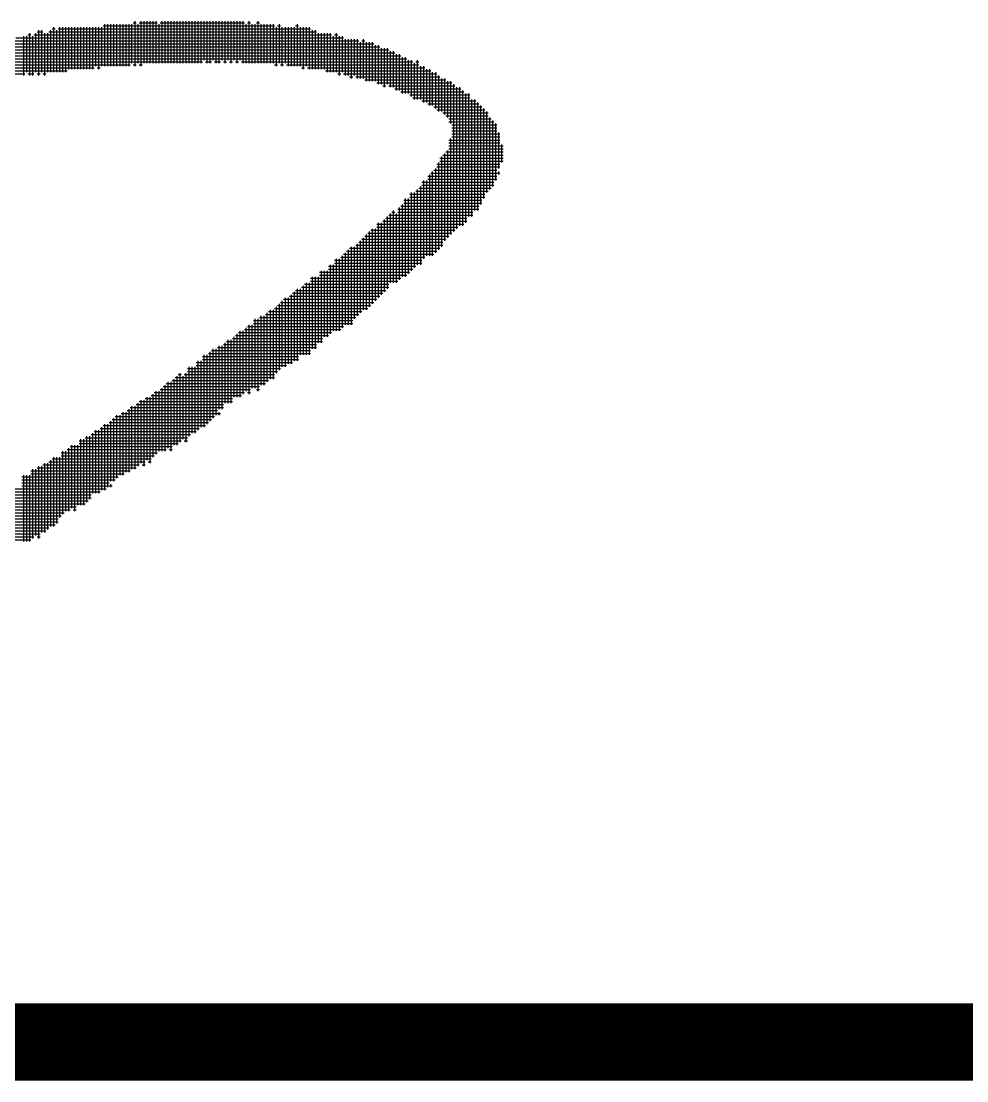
# Model space of a CAD drawing. Header units: feet. Extents: x 0 to 510288, y 0 to 371336.
# Drawn here: x 376870 to 378093, y 87286 to 88656 of the extents above; entities that cross this region are included whole.
import ezdxf
from ezdxf.enums import TextEntityAlignment as Align

# ---------------------------------------------------------------- set-up
doc = ezdxf.new("R2010")
doc.units = ezdxf.units.FT
doc.header["$LTSCALE"] = 100
doc.header["$MEASUREMENT"] = 0
for name, color, linetype in [('CX-BORD-LIN1', 4, 'CONTINUOUS'), ('CX-BORD-LIN2', 3, 'CONTINUOUS'), ('CX-BORD-TEX2', 7, 'CONTINUOUS'), ('CX-BORD-TEX3', 6, 'CONTINUOUS'), ('CX-MISC', 2, 'CONTINUOUS')]:
    doc.layers.add(name, color=color, linetype=linetype)
doc.styles.add('TB_TEXT', font='')
doc.styles.add('TB_WBTXT', font='')
doc.styles.add('TB_WMTXT', font='')
doc.styles.get('TB_TEXT').set_extended_font_data('Dotum')
doc.styles.get('TB_WBTXT').set_extended_font_data('Dotum')
doc.styles.get('TB_WMTXT').set_extended_font_data('Dotum')

# ---------------------------------------------------------------- blocks, each defined once
blk = doc.blocks.new('CXBLKA1-KHCA')
at = {"layer": 'CX-BORD-LIN1', "const_width": 0.2}
blk.add_lwpolyline([(558, 6), (270, 6)], dxfattribs=at)
at = {"layer": 'CX-BORD-LIN1', "style": 'TB_TEXT'}
for tag, p in [('TR_RCON5', (342.3033, 33)), ('TR_RCON4', (342.3033, 27)), ('TR_RCON3', (342.3033, 21)), ('TR_RCON2', (342.3033, 15)), ('TR_RCON1', (342.3033, 9))]:
    blk.add_attdef(tag, text='', height=3.5, dxfattribs=at).set_placement(p, align=Align.MIDDLE_LEFT)
for tag, height, p in [('TR_DGN5', 3.5, (451.1185, 33)), ('TR_CHK5', 3.5, (491.1185, 33)), ('TR_RDAT5', 3.5, (317.5, 33)), ('TR_APP5', 3.5, (531.1185, 33)), ('TR_RNUM5', 3, (285.1051, 32.6366)), ('TR_DGN4', 3.5, (451.1185, 27)), ('TR_CHK4', 3.5, (491.1185, 27)), ('TR_RDAT4', 3.5, (317.5, 27)), ('TR_APP4', 3.5, (531.1185, 27)), ('TR_RNUM4', 3, (285.1051, 26.6366)), ('TR_RDAT3', 3.5, (317.5, 21)), ('TR_DGN3', 3.5, (451.1185, 21)), ('TR_CHK3', 3.5, (491.1185, 21)), ('TR_APP3', 3.5, (531.1185, 21)), ('TR_RNUM3', 3, (285.1051, 20.6366)), ('TR_RDAT2', 3.5, (317.5, 15)), ('TR_DGN2', 3.5, (451.1185, 15)), ('TR_CHK2', 3.5, (491.1185, 15)), ('TR_APP2', 3.5, (531.1185, 15)), ('TR_RNUM2', 3, (285.1051, 14.6366)), ('TR_DGN1', 3.5, (451.1185, 9)), ('TR_CHK1', 3.5, (491.1185, 9)), ('TR_RDAT1', 3.5, (317.5, 9)), ('TR_APP1', 3.5, (531.1185, 9)), ('TR_RNUM1', 3, (285.1051, 8.6366))]:
    blk.add_attdef(tag, text='', height=height, dxfattribs=at).set_placement(p, align=Align.MIDDLE_CENTER)
at = {"layer": 'CX-BORD-LIN2', "style": 'TB_TEXT'}
blk.add_attdef('TD_VERSION', text='', height=3, rotation=90, dxfattribs=at).set_placement((800.5, 48.0149), align=Align.MIDDLE_CENTER)
at = {"layer": 'CX-BORD-TEX2', "style": 'TB_WMTXT'}
for tag, height, p in [('TB_CNAME', 5, (15.3448, 531.8324)), ('TB_CSCOP', 4, (16.6346, 523.8324))]:
    blk.add_attdef(tag, text='', height=height, dxfattribs=at).set_placement(p, align=Align.BOTTOM_LEFT)
at = {"layer": 'CX-BORD-TEX2', "style": 'TB_WBTXT'}
for tag, height, p in [('TB_MTITIL', 10, (398, 533.3264)), ('TB_STITL', 7, (398, 518.3264))]:
    blk.add_attdef(tag, text='', height=height, dxfattribs=at).set_placement(p, align=Align.MIDDLE_CENTER)
at = {"layer": 'CX-BORD-TEX3', "style": 'TB_TEXT'}
for tag, height, p in [('TD_LNDST', 4.5, (215, 31.5)), ('TD_DSECT', 4.5, (605.5, 31.5)), ('TD_DDIST', 4.5, (654.5, 31.5)), ('TD_DNAME_TOP', 4.5, (755, 27.957)), ('TD_CSECT', 4.5, (605.5, 22.5)), ('TD_CDIST', 4.5, (654.5, 22.5)), ('TD_DNAME_MAIN', 4.5, (755, 21.4731)), ('TD_DNAME_BOT', 3, (755, 15.2489)), ('TD_HSCAL', 4.5, (620.8841, 13.7484)), ('TD_VSCAL', 4.5, (656.8615, 13.7484)), ('TD_CCOMP', 4.5, (215, 13.5927)), ('TD_CSTEP', 4.5, (250.744, 5.125)), ('TD_FIELD', 4.5, (180, 5.125)), ('TD_DWGNO', 4.5, (755, 5.0017)), ('TD_DWGCODE', 4.5, (637, 4.7908))]:
    blk.add_attdef(tag, text='', height=height, dxfattribs=at).set_placement(p, align=Align.MIDDLE_CENTER)
for tag, height, width, p in [('TD_DCOMP', 4.5, 0.95, (215, 22.5875)), ('TD_CNAME', 5, 0.78, (65, 7.5956))]:
    blk.add_attdef(tag, text='', height=height, dxfattribs=dict(at, width=width)).set_placement(p, align=Align.MIDDLE_CENTER)

msp = doc.modelspace()

# ---------------------------------------------------------------- linework, layer by layer
at = {"layer": 'CX-MISC'}
for p, q in [((376909.6, 88646.2), (376913.5, 88646.2)), ((376911.6, 88648.1), (376911.6, 88589.8)), ((376917.4, 88646.2), (377244, 88646.2)), ((376919.3, 88648.1), (376919.3, 88589.8)), ((376923.2, 88648.1), (376923.2, 88589.8)), ((376927.1, 88648.1), (376927.1, 88589.8)), ((376931, 88648.1), (376931, 88593.7)), ((376934.9, 88648.1), (376934.9, 88593.7)), ((376938.8, 88648.1), (376938.8, 88593.7)), ((376942.7, 88648.1), (376942.7, 88593.7)), ((376946.5, 88648.1), (376946.5, 88593.7)), ((376950.4, 88648.1), (376950.4, 88593.7)), ((376954.3, 88648.1), (376954.3, 88593.7)), ((376958.2, 88648.1), (376958.2, 88593.7)), ((376962.1, 88648.1), (376962.1, 88593.7)), ((376966, 88648.1), (376966, 88597.6)), ((376969.9, 88648.1), (376969.9, 88593.7)), ((376973.8, 88648.1), (376973.8, 88597.6)), ((376975.7, 88650.1), (377197.3, 88650.1)), ((376977.6, 88652), (376977.6, 88597.6)), ((376981.5, 88652), (376981.5, 88597.6)), ((376985.4, 88652), (376985.4, 88597.6)), ((376989.3, 88652), (376989.3, 88597.6)), ((376993.2, 88652), (376993.2, 88597.6)), ((376997.1, 88652), (376997.1, 88597.6)), ((377001, 88652), (377001, 88597.6)), ((377004.9, 88652), (377004.9, 88597.6)), ((377008.8, 88652), (377008.8, 88597.6)), ((377012.6, 88652), (377012.6, 88601.5)), ((377014.6, 88654), (377018.5, 88654)), ((377016.5, 88655.9), (377016.5, 88597.6)), ((377020.4, 88652), (377020.4, 88601.5)), ((377022.4, 88654), (377045.7, 88654)), ((377024.3, 88655.9), (377024.3, 88597.6)), ((377028.2, 88655.9), (377028.2, 88601.5)), ((377032.1, 88655.9), (377032.1, 88601.5)), ((377036, 88655.9), (377036, 88601.5)), ((377039.9, 88655.9), (377039.9, 88601.5)), ((377043.7, 88655.9), (377043.7, 88601.5)), ((377047.6, 88652), (377047.6, 88601.5)), ((377049.6, 88654), (377158.4, 88654)), ((377051.5, 88655.9), (377051.5, 88601.5)), ((377055.4, 88655.9), (377055.4, 88601.5)), ((377059.3, 88655.9), (377059.3, 88601.5)), ((377063.2, 88655.9), (377063.2, 88601.5)), ((377067.1, 88655.9), (377067.1, 88601.5)), ((377071, 88655.9), (377071, 88601.5)), ((377074.8, 88655.9), (377074.8, 88601.5)), ((377078.7, 88655.9), (377078.7, 88601.5)), ((377082.6, 88655.9), (377082.6, 88601.5)), ((377086.5, 88655.9), (377086.5, 88601.5)), ((377090.4, 88655.9), (377090.4, 88601.5)), ((377094.3, 88655.9), (377094.3, 88601.5)), ((377098.2, 88655.9), (377098.2, 88601.5)), ((377102.1, 88655.9), (377102.1, 88601.5)), ((377106, 88655.9), (377106, 88605.4)), ((377109.8, 88655.9), (377109.8, 88601.5)), ((377113.7, 88655.9), (377113.7, 88601.5)), ((377117.6, 88655.9), (377117.6, 88605.4)), ((377121.5, 88655.9), (377121.5, 88601.5)), ((377125.4, 88655.9), (377125.4, 88601.5)), ((377129.3, 88655.9), (377129.3, 88605.4)), ((377133.2, 88655.9), (377133.2, 88601.5)), ((377137.1, 88655.9), (377137.1, 88605.4)), ((377140.9, 88655.9), (377140.9, 88601.5)), ((377144.8, 88655.9), (377144.8, 88605.4)), ((377148.7, 88655.9), (377148.7, 88601.5)), ((377152.6, 88655.9), (377152.6, 88605.4)), ((377156.5, 88655.9), (377156.5, 88601.5)), ((377160.4, 88652), (377160.4, 88601.5)), ((377162.3, 88654), (377166.2, 88654)), ((377164.3, 88655.9), (377164.3, 88601.5)), ((377168.2, 88652), (377168.2, 88601.5)), ((377172, 88652), (377172, 88601.5)), ((377174, 88654), (377177.9, 88654)), ((377175.9, 88655.9), (377175.9, 88601.5)), ((377179.8, 88652), (377179.8, 88601.5)), ((377183.7, 88652), (377183.7, 88601.5)), ((377187.6, 88652), (377187.6, 88601.5)), ((377191.5, 88652), (377191.5, 88601.5)), ((377195.4, 88652), (377195.4, 88601.5)), ((377199.3, 88648.1), (377199.3, 88597.6)), ((377201.2, 88650.1), (377205.1, 88650.1)), ((377203.2, 88652), (377203.2, 88601.5)), ((377207, 88648.1), (377207, 88597.6)), ((377210.9, 88648.1), (377210.9, 88601.5)), ((377214.8, 88648.1), (377214.8, 88597.6)), ((377218.7, 88648.1), (377218.7, 88597.6)), ((377222.6, 88648.1), (377222.6, 88597.6)), ((377224.5, 88650.1), (377228.4, 88650.1)), ((377226.5, 88652), (377226.5, 88597.6)), ((377230.4, 88648.1), (377230.4, 88597.6)), ((377234.3, 88648.1), (377234.3, 88593.7)), ((377238.1, 88648.1), (377238.1, 88597.6)), ((377242, 88648.1), (377242, 88593.7)), ((376863, 88634.5), (377286.7, 88634.5)), ((376872.7, 88636.5), (376872.7, 88585.9)), ((376876.6, 88636.5), (376876.6, 88589.8)), ((376878.5, 88638.4), (376882.4, 88638.4)), ((376880.4, 88640.4), (376880.4, 88585.9)), ((376884.3, 88636.5), (376884.3, 88585.9)), ((376886.3, 88638.4), (377271.2, 88638.4)), ((376888.2, 88640.4), (376888.2, 88589.8)), ((376890.2, 88642.3), (376897.9, 88642.3)), ((376892.1, 88644.3), (376892.1, 88585.9)), ((376896, 88644.3), (376896, 88589.8)), ((376899.9, 88640.4), (376899.9, 88585.9)), ((376903.8, 88640.4), (376903.8, 88589.8)), ((376905.7, 88642.3), (377251.8, 88642.3)), ((376907.7, 88644.3), (376907.7, 88589.8)), ((376915.4, 88644.3), (376915.4, 88589.8)), ((377245.9, 88644.3), (377245.9, 88593.7)), ((377249.8, 88644.3), (377249.8, 88593.7)), ((377253.7, 88640.4), (377253.7, 88593.7)), ((377257.6, 88640.4), (377257.6, 88593.7)), ((377261.5, 88640.4), (377261.5, 88593.7)), ((377265.4, 88640.4), (377265.4, 88589.8)), ((377269.2, 88640.4), (377269.2, 88589.8)), ((377273.1, 88636.5), (377273.1, 88589.8)), ((377275.1, 88638.4), (377279, 88638.4)), ((377277, 88640.4), (377277, 88589.8)), ((377280.9, 88636.5), (377280.9, 88585.9)), ((377284.8, 88636.5), (377284.8, 88589.8)), ((377288.7, 88632.6), (377288.7, 88585.9)), ((377292.6, 88632.6), (377292.6, 88585.9)), ((377296.5, 88632.6), (377296.5, 88582)), ((377300.4, 88632.6), (377300.4, 88585.9)), ((377304.2, 88632.6), (377304.2, 88582)), ((377312, 88632.6), (377312, 88582)), ((376730.8, 88619), (377345.1, 88619)), ((376758, 88622.9), (377333.4, 88622.9)), ((376777.4, 88626.8), (377325.6, 88626.8)), ((376800.7, 88630.6), (377306.2, 88630.6)), ((377308.1, 88628.7), (377308.1, 88582)), ((377310.1, 88630.6), (377314, 88630.6)), ((377315.9, 88628.7), (377315.9, 88578.2)), ((377319.8, 88628.7), (377319.8, 88578.2)), ((377323.7, 88628.7), (377323.7, 88578.2)), ((377327.6, 88624.8), (377327.6, 88578.2)), ((377331.5, 88624.8), (377331.5, 88574.3)), ((377335.3, 88620.9), (377335.3, 88574.3)), ((377339.2, 88620.9), (377339.2, 88570.4)), ((377343.1, 88620.9), (377343.1, 88574.3)), ((376672.4, 88607.3), (377368.4, 88607.3)), ((376703.5, 88611.2), (377360.6, 88611.2)), ((376715.2, 88615.1), (377352.8, 88615.1)), ((377347, 88617), (377347, 88570.4)), ((377350.9, 88617), (377350.9, 88570.4)), ((377354.8, 88613.2), (377354.8, 88566.5)), ((377358.7, 88613.2), (377358.7, 88566.5)), ((377362.6, 88609.3), (377362.6, 88562.6)), ((377366.4, 88609.3), (377366.4, 88562.6)), ((377370.3, 88605.4), (377370.3, 88562.6)), ((377374.2, 88605.4), (377374.2, 88558.7)), ((377382, 88605.4), (377382, 88554.8)), ((376614.1, 88591.8), (376929, 88591.8)), ((376637.4, 88595.7), (376964, 88595.7)), ((376656.9, 88603.4), (377104, 88603.4)), ((376656.9, 88599.5), (377010.7, 88599.5)), ((376967.9, 88595.7), (376971.8, 88595.7)), ((377014.6, 88599.5), (377018.5, 88599.5)), ((377022.4, 88599.5), (377026.2, 88599.5)), ((377107.9, 88603.4), (377115.7, 88603.4)), ((377119.6, 88603.4), (377127.3, 88603.4)), ((377131.2, 88603.4), (377135.1, 88603.4)), ((377139, 88603.4), (377142.9, 88603.4)), ((377146.8, 88603.4), (377150.7, 88603.4)), ((377154.6, 88603.4), (377376.2, 88603.4)), ((377197.3, 88599.5), (377201.2, 88599.5)), ((377205.1, 88599.5), (377209, 88599.5)), ((377212.9, 88599.5), (377383.9, 88599.5)), ((377232.3, 88595.7), (377236.2, 88595.7)), ((377240.1, 88595.7), (377391.7, 88595.7)), ((377263.4, 88591.8), (377399.5, 88591.8)), ((377378.1, 88601.5), (377378.1, 88554.8)), ((377380.1, 88603.4), (377383.9, 88603.4)), ((377385.9, 88597.6), (377385.9, 88554.8)), ((377389.8, 88597.6), (377389.8, 88550.9)), ((377393.7, 88593.7), (377393.7, 88550.9)), ((377397.6, 88593.7), (377397.6, 88547.1)), ((376594.7, 88587.9), (376874.6, 88587.9)), ((376878.5, 88587.9), (376886.3, 88587.9)), ((376890.2, 88587.9), (376894.1, 88587.9)), ((376897.9, 88587.9), (376901.8, 88587.9)), ((377279, 88587.9), (377282.9, 88587.9)), ((377286.7, 88587.9), (377407.3, 88587.9)), ((377294.5, 88584), (377298.4, 88584)), ((377302.3, 88584), (377411.2, 88584)), ((377314, 88580.1), (377418.9, 88580.1)), ((377401.4, 88589.8), (377401.4, 88547.1)), ((377405.3, 88589.8), (377405.3, 88543.2)), ((377409.2, 88585.9), (377409.2, 88539.3)), ((377413.1, 88582), (377413.1, 88539.3)), ((377417, 88582), (377417, 88535.4)), ((377420.9, 88578.2), (377420.9, 88531.5)), ((377424.8, 88578.2), (377424.8, 88523.7)), ((377329.5, 88576.2), (377426.7, 88576.2)), ((377337.3, 88572.3), (377341.2, 88572.3)), ((377345.1, 88572.3), (377430.6, 88572.3)), ((377352.8, 88568.4), (377438.4, 88568.4)), ((377360.6, 88564.6), (377442.3, 88564.6)), ((377428.7, 88574.3), (377428.7, 88383.8)), ((377432.5, 88570.4), (377432.5, 88387.6)), ((377436.4, 88570.4), (377436.4, 88391.5)), ((377440.3, 88566.5), (377440.3, 88391.5)), ((377372.3, 88560.7), (377450, 88560.7)), ((377376.2, 88556.8), (377450, 88556.8)), ((377387.8, 88552.9), (377457.8, 88552.9)), ((377444.2, 88562.6), (377444.2, 88395.4)), ((377448.1, 88562.6), (377448.1, 88403.2)), ((377452, 88554.8), (377452, 88403.2)), ((377455.9, 88554.8), (377455.9, 88411)), ((377459.8, 88550.9), (377459.8, 88411)), ((377395.6, 88549), (377461.7, 88549)), ((377403.4, 88545.1), (377465.6, 88545.1)), ((377407.3, 88541.2), (377469.5, 88541.2)), ((377415, 88537.3), (377473.4, 88537.3)), ((377463.6, 88547.1), (377463.6, 88418.8)), ((377467.5, 88543.2), (377467.5, 88426.5)), ((377471.4, 88539.3), (377471.4, 88434.3)), ((377418.9, 88533.4), (377473.4, 88533.4)), ((377422.8, 88529.6), (377477.3, 88529.6)), ((377422.8, 88525.7), (377481.1, 88525.7)), ((377426.7, 88521.8), (377485, 88521.8)), ((377475.3, 88531.5), (377475.3, 88438.2)), ((377479.2, 88527.6), (377479.2, 88442.1)), ((377483.1, 88523.7), (377483.1, 88449.9)), ((377426.7, 88517.9), (377485, 88517.9)), ((377426.7, 88514), (377485, 88514)), ((377426.7, 88510.1), (377488.9, 88510.1)), ((377487, 88512.1), (377487, 88465.4)), ((377422.8, 88502.3), (377488.9, 88502.3)), ((377422.8, 88498.5), (377488.9, 88498.5)), ((377422.8, 88494.6), (377492.8, 88494.6)), ((377424.8, 88504.3), (377424.8, 88379.9)), ((377426.7, 88506.2), (377488.9, 88506.2)), ((377490.9, 88496.5), (377490.9, 88473.2)), ((377413.1, 88481), (377413.1, 88364.3)), ((377415, 88482.9), (377492.8, 88482.9)), ((377417, 88484.8), (377417, 88372.1)), ((377418.9, 88486.8), (377492.8, 88486.8)), ((377420.9, 88488.7), (377420.9, 88376)), ((377422.8, 88490.7), (377492.8, 88490.7)), ((377407.3, 88471.2), (377488.9, 88471.2)), ((377407.3, 88467.4), (377488.9, 88467.4)), ((377409.2, 88473.2), (377409.2, 88360.4)), ((377411.2, 88479), (377492.8, 88479)), ((377411.2, 88475.1), (377492.8, 88475.1)), ((377395.6, 88455.7), (377485, 88455.7)), ((377397.6, 88457.6), (377397.6, 88352.7)), ((377399.5, 88459.6), (377488.9, 88459.6)), ((377401.4, 88461.5), (377401.4, 88352.7)), ((377403.4, 88463.5), (377485, 88463.5)), ((377405.3, 88465.4), (377405.3, 88356.5)), ((377487, 88461.5), (377487, 88457.6)), ((377383.9, 88440.1), (377477.3, 88440.1)), ((377385.9, 88442.1), (377385.9, 88341)), ((377387.8, 88447.9), (377481.1, 88447.9)), ((377387.8, 88444), (377481.1, 88444)), ((377389.8, 88449.9), (377389.8, 88348.8)), ((377393.7, 88449.9), (377393.7, 88352.7)), ((377395.6, 88451.8), (377485, 88451.8)), ((377366.4, 88426.5), (377366.4, 88325.4)), ((377370.3, 88426.5), (377370.3, 88329.3)), ((377372.3, 88432.4), (377469.5, 88432.4)), ((377372.3, 88428.5), (377469.5, 88428.5)), ((377374.2, 88434.3), (377374.2, 88333.2)), ((377378.1, 88434.3), (377378.1, 88337.1)), ((377380.1, 88436.2), (377473.4, 88436.2)), ((377382, 88438.2), (377382, 88341)), ((377356.7, 88412.9), (377461.7, 88412.9)), ((377358.7, 88414.9), (377358.7, 88321.6)), ((377360.6, 88416.8), (377461.7, 88416.8)), ((377362.6, 88418.8), (377362.6, 88325.4)), ((377364.5, 88424.6), (377465.6, 88424.6)), ((377364.5, 88420.7), (377465.6, 88420.7)), ((377339.2, 88399.3), (377339.2, 88306)), ((377341.2, 88401.3), (377446.2, 88401.3)), ((377343.1, 88403.2), (377343.1, 88309.9)), ((377345.1, 88405.1), (377453.9, 88405.1)), ((377347, 88407.1), (377347, 88317.7)), ((377349, 88409), (377352.8, 88409)), ((377350.9, 88411), (377350.9, 88317.7)), ((377354.8, 88407.1), (377354.8, 88317.7)), ((377356.7, 88409), (377453.9, 88409)), ((377321.7, 88385.7), (377430.6, 88385.7)), ((377323.7, 88387.6), (377323.7, 88290.4)), ((377327.6, 88387.6), (377327.6, 88294.3)), ((377329.5, 88393.5), (377442.3, 88393.5)), ((377329.5, 88389.6), (377434.5, 88389.6)), ((377331.5, 88395.4), (377331.5, 88298.2)), ((377335.3, 88395.4), (377335.3, 88302.1)), ((377337.3, 88397.4), (377446.2, 88397.4)), ((377308.1, 88372.1), (377308.1, 88278.8)), ((377310.1, 88374), (377418.9, 88374)), ((377312, 88376), (377312, 88282.7)), ((377314, 88377.9), (377422.8, 88377.9)), ((377315.9, 88379.9), (377315.9, 88282.7)), ((377317.8, 88381.8), (377426.7, 88381.8)), ((377319.8, 88383.8), (377319.8, 88286.6)), ((377290.6, 88358.5), (377407.3, 88358.5)), ((377292.6, 88360.4), (377292.6, 88263.2)), ((377294.5, 88362.4), (377411.2, 88362.4)), ((377296.5, 88364.3), (377296.5, 88263.2)), ((377300.4, 88364.3), (377300.4, 88271)), ((377302.3, 88366.3), (377415, 88366.3)), ((377304.2, 88368.2), (377304.2, 88274.9)), ((377306.2, 88370.2), (377415, 88370.2)), ((377275.1, 88346.8), (377387.8, 88346.8)), ((377277, 88348.8), (377277, 88255.5)), ((377280.9, 88348.8), (377280.9, 88255.5)), ((377282.9, 88350.7), (377391.7, 88350.7)), ((377284.8, 88352.7), (377284.8, 88259.3)), ((377286.7, 88354.6), (377403.4, 88354.6)), ((377288.7, 88356.5), (377288.7, 88263.2)), ((377255.6, 88331.3), (377372.3, 88331.3)), ((377257.6, 88333.2), (377257.6, 88239.9)), ((377261.5, 88333.2), (377261.5, 88247.7)), ((377265.4, 88333.2), (377265.4, 88247.7)), ((377267.3, 88339), (377380.1, 88339)), ((377267.3, 88335.2), (377376.2, 88335.2)), ((377269.2, 88341), (377269.2, 88251.6)), ((377273.1, 88341), (377273.1, 88255.5)), ((377275.1, 88342.9), (377387.8, 88342.9)), ((377238.1, 88317.7), (377238.1, 88224.4)), ((377242, 88317.7), (377242, 88224.4)), ((377244, 88323.5), (377360.6, 88323.5)), ((377244, 88319.6), (377356.7, 88319.6)), ((377245.9, 88325.4), (377245.9, 88232.1)), ((377249.8, 88325.4), (377249.8, 88232.1)), ((377253.7, 88325.4), (377253.7, 88239.9)), ((377255.6, 88327.4), (377368.4, 88327.4)), ((377220.6, 88304.1), (377337.3, 88304.1)), ((377222.6, 88306), (377222.6, 88216.6)), ((377224.5, 88307.9), (377341.2, 88307.9)), ((377226.5, 88309.9), (377226.5, 88216.6)), ((377230.4, 88309.9), (377230.4, 88224.4)), ((377232.3, 88311.8), (377345.1, 88311.8)), ((377234.3, 88313.8), (377234.3, 88224.4)), ((377236.2, 88315.7), (377345.1, 88315.7)), ((377203.2, 88290.4), (377203.2, 88204.9)), ((377205.1, 88292.4), (377325.6, 88292.4)), ((377207, 88294.3), (377207, 88208.8)), ((377209, 88296.3), (377329.5, 88296.3)), ((377210.9, 88298.2), (377210.9, 88208.8)), ((377214.8, 88298.2), (377214.8, 88212.7)), ((377216.8, 88300.2), (377333.4, 88300.2)), ((377218.7, 88302.1), (377218.7, 88212.7)), ((377185.7, 88276.8), (377306.2, 88276.8)), ((377187.6, 88278.8), (377187.6, 88189.4)), ((377189.5, 88280.7), (377310.1, 88280.7)), ((377191.5, 88282.7), (377191.5, 88193.2)), ((377195.4, 88282.7), (377195.4, 88193.2)), ((377197.3, 88284.6), (377317.8, 88284.6)), ((377199.3, 88286.6), (377199.3, 88201)), ((377201.2, 88288.5), (377321.7, 88288.5)), ((377164.3, 88263.2), (377164.3, 88173.8)), ((377168.2, 88263.2), (377168.2, 88181.6)), ((377170.1, 88269.1), (377298.4, 88269.1)), ((377170.1, 88265.2), (377298.4, 88265.2)), ((377172, 88271), (377172, 88181.6)), ((377175.9, 88271), (377175.9, 88177.7)), ((377177.9, 88273), (377302.3, 88273)), ((377179.8, 88274.9), (377179.8, 88185.5)), ((377183.7, 88274.9), (377183.7, 88185.5)), ((377146.8, 88249.6), (377267.3, 88249.6)), ((377148.7, 88251.6), (377148.7, 88169.9)), ((377150.7, 88253.5), (377271.2, 88253.5)), ((377152.6, 88255.5), (377152.6, 88169.9)), ((377156.5, 88255.5), (377156.5, 88173.8)), ((377158.4, 88257.4), (377282.9, 88257.4)), ((377160.4, 88259.3), (377160.4, 88177.7)), ((377162.3, 88261.3), (377286.7, 88261.3)), ((377123.4, 88234.1), (377251.8, 88234.1)), ((377125.4, 88236), (377125.4, 88154.4)), ((377129.3, 88236), (377129.3, 88154.4)), ((377131.2, 88238), (377251.8, 88238)), ((377133.2, 88239.9), (377133.2, 88162.1)), ((377135.1, 88241.8), (377259.5, 88241.8)), ((377137.1, 88243.8), (377137.1, 88162.1)), ((377140.9, 88243.8), (377140.9, 88162.1)), ((377142.9, 88245.7), (377259.5, 88245.7)), ((377144.8, 88247.7), (377144.8, 88169.9)), ((377104, 88222.4), (377228.4, 88222.4)), ((377106, 88224.4), (377106, 88131)), ((377109.8, 88224.4), (377109.8, 88134.9)), ((377111.8, 88226.3), (377244, 88226.3)), ((377113.7, 88228.2), (377113.7, 88138.8)), ((377115.7, 88230.2), (377244, 88230.2)), ((377117.6, 88232.1), (377117.6, 88142.7)), ((377121.5, 88232.1), (377121.5, 88146.6)), ((377084.6, 88206.9), (377205.1, 88206.9)), ((377086.5, 88208.8), (377086.5, 88119.4)), ((377090.4, 88208.8), (377090.4, 88123.3)), ((377094.3, 88208.8), (377094.3, 88123.3)), ((377096.2, 88214.6), (377220.6, 88214.6)), ((377096.2, 88210.7), (377212.9, 88210.7)), ((377098.2, 88216.6), (377098.2, 88127.2)), ((377102.1, 88216.6), (377102.1, 88131)), ((377104, 88218.5), (377228.4, 88218.5)), ((377067.1, 88193.2), (377067.1, 88107.7)), ((377069, 88195.2), (377197.3, 88195.2)), ((377071, 88197.1), (377071, 88107.7)), ((377072.9, 88199.1), (377076.8, 88199.1)), ((377074.8, 88201), (377074.8, 88111.6)), ((377078.7, 88197.1), (377078.7, 88115.5)), ((377080.7, 88199.1), (377197.3, 88199.1)), ((377082.6, 88201), (377082.6, 88111.6)), ((377084.6, 88203), (377201.2, 88203)), ((377049.6, 88179.6), (377166.2, 88179.6)), ((377051.5, 88181.6), (377051.5, 88099.9)), ((377053.5, 88183.5), (377177.9, 88183.5)), ((377055.4, 88185.5), (377055.4, 88099.9)), ((377057.4, 88187.4), (377185.7, 88187.4)), ((377059.3, 88189.4), (377059.3, 88103.8)), ((377063.2, 88189.4), (377063.2, 88099.9)), ((377065.1, 88191.3), (377189.5, 88191.3)), ((377174, 88179.6), (377177.9, 88179.6)), ((377024.3, 88166), (377024.3, 88084.4)), ((377028.2, 88166), (377028.2, 88080.5)), ((377030.1, 88168), (377142.9, 88168)), ((377032.1, 88169.9), (377032.1, 88088.3)), ((377036, 88169.9), (377036, 88084.4)), ((377037.9, 88171.9), (377154.6, 88171.9)), ((377039.9, 88173.8), (377039.9, 88092.2)), ((377041.8, 88175.8), (377158.4, 88175.8)), ((377043.7, 88177.7), (377043.7, 88096)), ((377047.6, 88177.7), (377047.6, 88099.9)), ((377162.3, 88175.8), (377166.2, 88175.8)), ((377006.8, 88152.4), (377123.4, 88152.4)), ((377008.8, 88154.4), (377008.8, 88072.7)), ((377010.7, 88156.3), (377131.2, 88156.3)), ((377012.6, 88158.3), (377012.6, 88076.6)), ((377016.5, 88158.3), (377016.5, 88076.6)), ((377018.5, 88160.2), (377131.2, 88160.2)), ((377020.4, 88162.1), (377020.4, 88080.5)), ((377022.4, 88164.1), (377142.9, 88164.1)), ((376985.4, 88138.8), (376985.4, 88061.1)), ((376987.4, 88140.8), (377115.7, 88140.8)), ((376989.3, 88142.7), (376989.3, 88061.1)), ((376991.3, 88144.6), (377119.6, 88144.6)), ((376993.2, 88146.6), (376993.2, 88064.9)), ((376997.1, 88146.6), (376997.1, 88068.8)), ((376999, 88148.5), (377127.3, 88148.5)), ((377001, 88150.5), (377001, 88068.8)), ((377004.9, 88150.5), (377004.9, 88072.7)), ((377125.4, 88150.5), (377125.4, 88146.6)), ((376964, 88125.2), (377096.2, 88125.2)), ((376966, 88127.2), (376966, 88045.5)), ((376969.9, 88127.2), (376969.9, 88045.5)), ((376971.8, 88129.1), (377100.1, 88129.1)), ((376973.8, 88131), (376973.8, 88049.4)), ((376975.7, 88133), (377107.9, 88133)), ((376977.6, 88134.9), (376977.6, 88049.4)), ((376981.5, 88134.9), (376981.5, 88053.3)), ((376983.5, 88136.9), (377111.8, 88136.9)), ((376944.6, 88113.5), (377076.8, 88113.5)), ((376946.5, 88115.5), (376946.5, 88030)), ((376950.4, 88115.5), (376950.4, 88030)), ((376952.4, 88117.4), (377084.6, 88117.4)), ((376954.3, 88119.4), (376954.3, 88033.8)), ((376958.2, 88119.4), (376958.2, 88037.7)), ((376960.2, 88121.3), (377088.5, 88121.3)), ((376962.1, 88123.3), (376962.1, 88045.5)), ((377080.7, 88113.5), (377084.6, 88113.5)), ((376921.3, 88098), (377045.7, 88098)), ((376923.2, 88099.9), (376923.2, 88018.3)), ((376927.1, 88099.9), (376927.1, 88022.2)), ((376929, 88101.9), (377057.4, 88101.9)), ((376931, 88103.8), (376931, 88022.2)), ((376932.9, 88105.8), (377065.1, 88105.8)), ((376934.9, 88107.7), (376934.9, 88026.1)), ((376938.8, 88107.7), (376938.8, 88022.2)), ((376942.7, 88107.7), (376942.7, 88030)), ((376944.6, 88109.7), (377072.9, 88109.7)), ((377061.2, 88101.9), (377065.1, 88101.9)), ((376899.9, 88084.4), (376899.9, 87995)), ((376903.8, 88084.4), (376903.8, 87998.8)), ((376905.7, 88086.3), (377030.1, 88086.3)), ((376907.7, 88088.3), (376907.7, 88002.7)), ((376909.6, 88090.2), (377037.9, 88090.2)), ((376911.6, 88092.2), (376911.6, 88002.7)), ((376915.4, 88092.2), (376915.4, 88006.6)), ((376919.3, 88092.2), (376919.3, 88014.4)), ((376921.3, 88094.1), (377041.8, 88094.1)), ((377034, 88086.3), (377037.9, 88086.3)), ((376882.4, 88074.7), (377010.7, 88074.7)), ((376882.4, 88070.8), (377002.9, 88070.8)), ((376884.3, 88076.6), (376884.3, 87987.2)), ((376888.2, 88076.6), (376888.2, 87991.1)), ((376890.2, 88078.6), (377018.5, 88078.6)), ((376892.1, 88080.5), (376892.1, 87987.2)), ((376896, 88080.5), (376896, 87995)), ((376897.9, 88082.4), (377022.4, 88082.4)), ((377026.2, 88082.4), (377030.1, 88082.4)), ((376870.7, 88066.9), (376995.1, 88066.9)), ((376870.7, 88063), (376991.3, 88063)), ((376870.7, 88059.1), (376983.5, 88059.1)), ((376872.7, 88068.8), (376872.7, 87983.3)), ((376876.6, 88068.8), (376876.6, 87983.3)), ((376880.4, 88068.8), (376880.4, 87983.3)), ((376985.4, 88057.2), (376985.4, 88053.3)), ((376835.7, 88043.6), (376960.2, 88043.6)), ((376843.5, 88047.4), (376971.8, 88047.4)), ((376855.2, 88051.3), (376979.6, 88051.3)), ((376870.7, 88055.2), (376987.4, 88055.2)), ((376816.3, 88031.9), (376952.4, 88031.9)), ((376824.1, 88035.8), (376956.3, 88035.8)), ((376828, 88039.7), (376960.2, 88039.7)), ((376793, 88016.3), (376921.3, 88016.3)), ((376800.7, 88020.2), (376925.2, 88020.2)), ((376808.5, 88024.1), (376932.9, 88024.1)), ((376812.4, 88028), (376940.7, 88028)), ((376936.8, 88024.1), (376940.7, 88024.1)), ((376769.6, 88004.7), (376913.5, 88004.7)), ((376777.4, 88008.6), (376917.4, 88008.6)), ((376789.1, 88012.5), (376917.4, 88012.5)), ((376742.4, 87989.1), (376886.3, 87989.1)), ((376750.2, 87993), (376894.1, 87993)), ((376758, 87996.9), (376901.8, 87996.9)), ((376769.6, 88000.8), (376905.7, 88000.8)), ((376890.2, 87989.1), (376894.1, 87989.1)), ((376738.5, 87985.2), (376882.4, 87985.2))]:
    msp.add_line(p, q, dxfattribs=at)

# ---------------------------------------------------------------- block references
at = {"layer": 'CX-BORD-LIN1', "xscale": 500, "yscale": 500, "zscale": 500}
msp.add_blockref('CXBLKA1-KHCA', (102287.6, 84335.8), dxfattribs=at)

doc.saveas('drawing.dxf')
